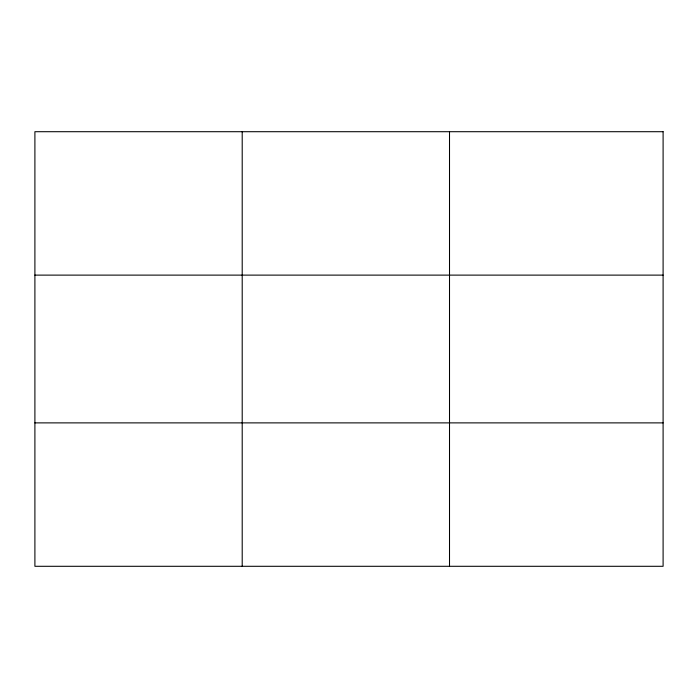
<?xml version="1.0" encoding="UTF-8"?>
<svg xmlns="http://www.w3.org/2000/svg" width="698" height="698" viewBox="0 0 698 698"><rect width="100%" height="100%" fill="white"/><g stroke="black" fill="none" stroke-linecap="round" stroke-linejoin="round"><path stroke-width="1.05" d="M242.206 566.296L242.206 131.704M449.512 566.296L449.512 131.704M34.9 275.117L663.1 275.117M34.9 422.883L663.1 422.883M663.1 131.704L663.1 566.296L34.9 566.296L34.9 131.704L663.1 131.704"/></g></svg>
